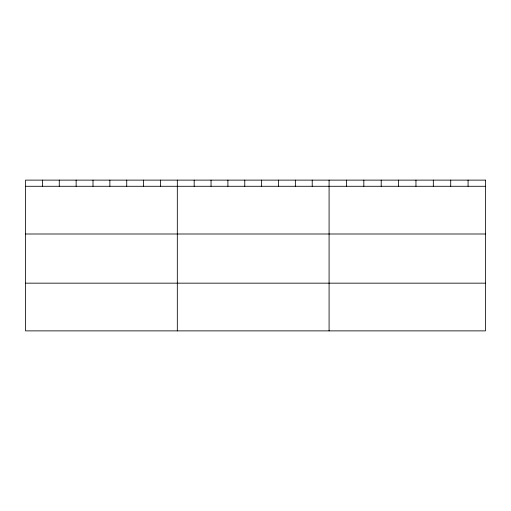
<?xml version="1.0" encoding="UTF-8"?>
<svg xmlns="http://www.w3.org/2000/svg" width="511" height="511" viewBox="0 0 511 511"><rect width="100%" height="100%" fill="white"/><g stroke="black" fill="none" stroke-linecap="round" stroke-linejoin="round"><path stroke-width="0.77" d="M25.55 186.285L485.45 186.285M25.55 234L485.45 234M25.55 283.164L485.45 283.164M468.076 180.121L468.076 186.285M450.702 180.121L450.702 186.285M433.328 180.121L433.328 186.285M415.954 180.121L415.954 186.285M398.58 180.121L398.58 186.285M381.206 180.121L381.206 186.285M363.832 180.121L363.832 186.285M346.458 180.121L346.458 186.285M329.084 180.121L329.084 330.879M312.221 180.121L312.221 186.285M295.358 180.121L295.358 186.285M278.495 180.121L278.495 186.285M261.632 180.121L261.632 186.285M244.769 180.121L244.769 186.285M227.906 180.121L227.906 186.285M211.043 180.121L211.043 186.285M194.18 180.121L194.18 186.285M177.317 180.121L177.317 330.879M160.454 180.121L160.454 186.285M143.591 180.121L143.591 186.285M126.728 180.121L126.728 186.285M109.865 180.121L109.865 186.285M93.002 180.121L93.002 186.285M76.139 180.121L76.139 186.285M59.276 180.121L59.276 186.285M42.413 180.121L42.413 186.285M485.45 180.121L25.55 180.121L25.55 330.879L485.45 330.879L485.45 180.121"/></g></svg>
